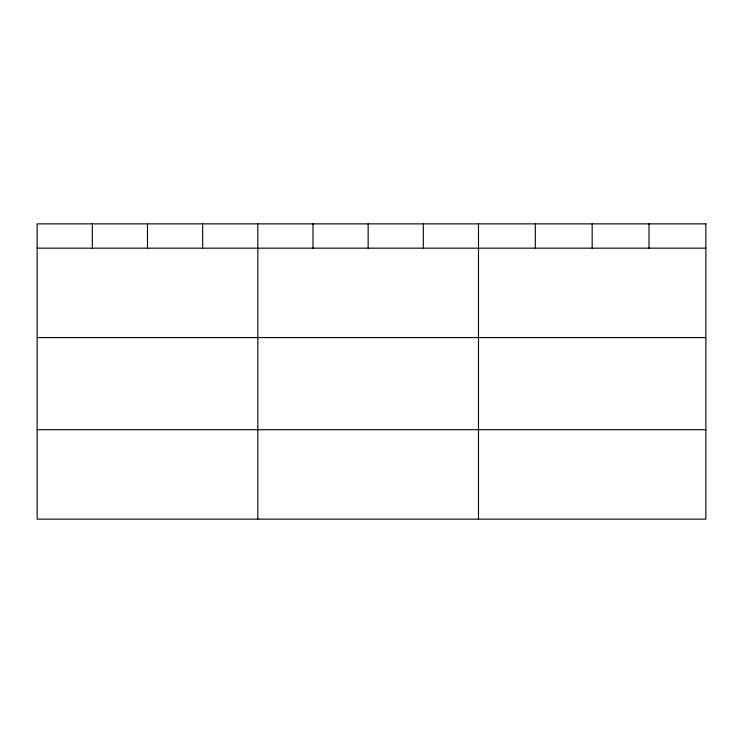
<?xml version="1.0" encoding="UTF-8"?>
<svg xmlns="http://www.w3.org/2000/svg" width="743" height="743" viewBox="0 0 743 743"><rect width="100%" height="100%" fill="white"/><g stroke="black" fill="none" stroke-linecap="round" stroke-linejoin="round"><path stroke-width="1.11" d="M37.15 248.162L705.85 248.162M37.15 337.582L705.85 337.582M37.15 429.714L705.85 429.714M649.01 223.866L649.01 248.162M592.171 223.866L592.171 248.162M535.332 223.866L535.332 248.162M478.492 223.866L478.492 519.134M423.324 223.866L423.324 248.162M368.156 223.866L368.156 248.162M312.989 223.866L312.989 248.162M257.821 223.866L257.821 519.134M202.653 223.866L202.653 248.162M147.486 223.866L147.486 248.162M92.318 223.866L92.318 248.162M705.85 223.866L37.15 223.866L37.15 519.134L705.85 519.134L705.85 223.866"/></g></svg>
